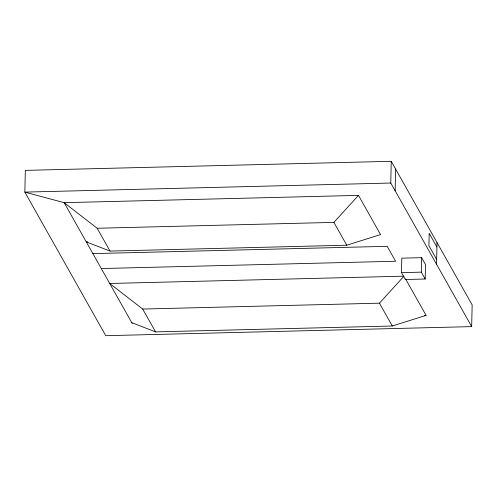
<?xml version="1.0" encoding="UTF-8"?>
<svg xmlns="http://www.w3.org/2000/svg" width="497" height="497" viewBox="0 0 497 497"><rect width="100%" height="100%" fill="white"/><g stroke="black" fill="none" stroke-linecap="round" stroke-linejoin="round"><path stroke-width="0.75" d="M471.672 326.616L390.772 183.033L391.245 161.308L25.328 170.384L24.85 192.109L105.755 335.692L471.672 326.616L472.15 304.891L391.245 161.308M395.14 190.792L395.618 169.067M401.483 272.642L401.8 258.16L421.636 257.67L425.507 264.528L425.183 279.016L405.347 279.507L401.483 272.642L421.319 272.151L425.183 279.016M421.319 272.151L421.636 257.67M436.54 264.255L437.012 242.536M390.772 183.033L24.85 192.109L64.169 202.677L97.17 228.253L333.903 222.383L358.474 195.377L380.565 234.578L346.769 245.214L110.036 251.084L86.261 241.884L87.807 241.84M142.695 309.053L379.435 303.176L403.999 276.17L109.7 283.476L142.695 309.053L155.561 331.878L392.295 326.007L426.091 315.378L405.527 278.879M358.474 195.377L64.169 202.677L132.233 323.466M92.877 253.619L387.182 246.319L395.587 261.248L101.289 268.548M424.544 315.415L426.091 315.378M131.786 322.677L155.561 331.878M436.913 247.04L429.197 233.341L428.923 245.723L436.646 259.422M333.903 222.383L346.769 245.214M379.435 303.176L392.295 326.007M97.17 228.253L110.036 251.084"/></g></svg>
